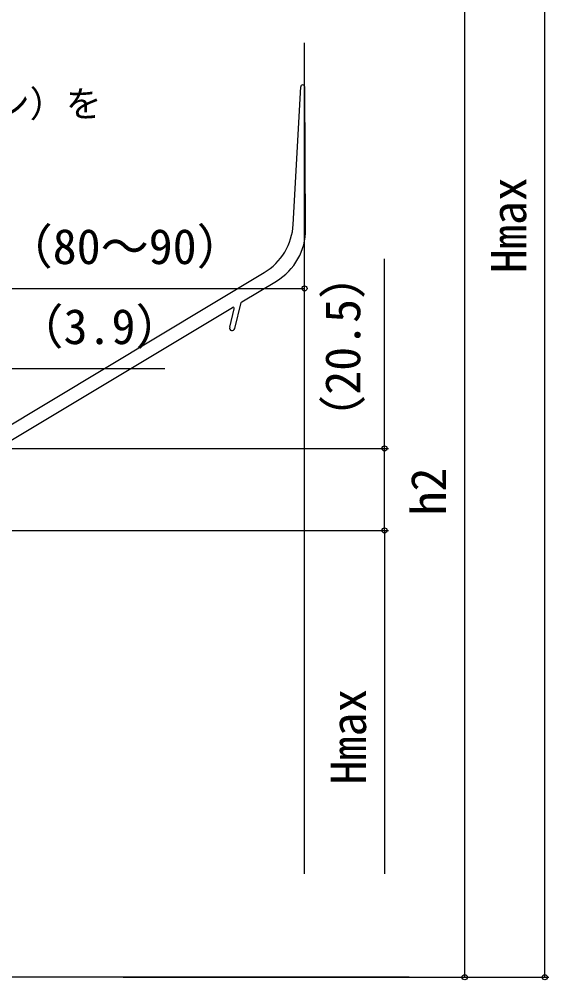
# Model space of a CAD drawing. Units: millimetres, scale not verified. Extents: x -525 to 525, y -783 to 779.
# Drawn here: x 242.8 to 375.1, y 53.5 to 293.5 of the extents above; entities that cross this region are included whole.
import ezdxf
from ezdxf.enums import TextEntityAlignment as Align

# ---------------------------------------------------------------- set-up
doc = ezdxf.new("R2010")
doc.units = ezdxf.units.MM
doc.header["$LTSCALE"] = 4
for name, color, linetype in [('0-1_USER1', 3, 'Continuous'), ('0-3_YKK_12', 2, 'Continuous'), ('0-4_YKK_13', 4, 'Continuous'), ('0-5_YKK_D', 6, 'Continuous'), ('0-7_YSS_K', 3, 'Continuous')]:
    doc.layers.add(name, color=color, linetype=linetype)
doc.styles.add('ＭＳ ゴシック', font='')
doc.styles.get('ＭＳ ゴシック').set_extended_font_data('MS Gothic')

msp = doc.modelspace()

# ---------------------------------------------------------------- linework, layer by layer
at = {"layer": '0-3_YKK_12'}
msp.add_line((340.25, 54.124), (-426.466, 54.124), dxfattribs=at)
at = {"layer": '0-4_YKK_13'}
for p, q in [((311.255, 242.277), (313.122, 276.666)), ((314.35, 241.067), (314.121, 276.642)), ((224.397, 182.401), (304.003, 230.233)), ((298.401, 222.9), (307.076, 228.113)), ((222.813, 177.482), (296.098, 221.516)), ((295.387, 216.551), (296.543, 221.186)), ((296.649, 216.236), (298.264, 222.715))]:
    msp.add_line(p, q, dxfattribs=at)
for centre, radius, start, end in [((313.621, 276.639), 0.5, 0.36864, 176.89297), ((296.277, 243.09), 15, 301, 356.89297), ((299.351, 240.97), 15, 301, 0.36864), ((296.252, 221.259), 0.3, 346, 121), ((298.555, 222.643), 0.3, 121, 166), ((296.018, 216.394), 0.65, 166, 346)]:
    msp.add_arc(centre, radius, start, end, dxfattribs=at)
at = {"layer": '0-5_YKK_D'}
for p, q in [((374.073, 54.124), (374.073, 447.3)), ((354.073, 54.124), (354.073, 302.533)), ((234.073, 226.281), (314.073, 226.281)), ((314.073, 180.033), (314.073, 227.281)), ((237.943, 206.281), (279.157, 206.281)), ((238.54, 186.281), (335.073, 186.281)), ((226.252, 165.806), (335.073, 165.806)), ((227.252, 165.806), (335.073, 165.806)), ((334.073, 165.806), (334.073, 79.979)), ((268.811, 54.124), (355.073, 54.124)), ((268.811, 54.124), (375.073, 54.124))]:
    msp.add_line(p, q, dxfattribs=at)
msp.add_lwpolyline([(334.073, 165.806), (334.073, 186.281), (334.073, 233.672)], dxfattribs=at)
for centre in [(314.073, 226.281), (334.073, 186.281), (334.073, 165.806), (334.073, 165.806), (354.073, 54.124), (374.073, 54.124)]:
    msp.add_circle(centre, 0.637, dxfattribs=at)
at = {"layer": '0-7_YSS_K'}
msp.add_line((314.073, 79.979), (314.073, 287.635), dxfattribs=at)

# ---------------------------------------------------------------- texts
at = {"layer": '0-1_USER1', "style": 'ＭＳ ゴシック'}
msp.add_text('すき間ふさぎ材（オプション）を', height=6.598, dxfattribs=at).set_placement((128.438, 267.152), align=Align.BOTTOM_LEFT)
at = {"layer": '0-5_YKK_D', "style": 'ＭＳ ゴシック'}
for s, p in [('Hmax', (372.073, 230.121)), ('（20.5）', (330.641, 187.695)), ('h2', (352.073, 169.533)), ('Hmax', (332.073, 102.301))]:
    msp.add_text(s, height=8.798, rotation=90, dxfattribs=at).set_placement(p, align=Align.BOTTOM_LEFT)
for s, p in [('（80～90）', (239.198, 229.713)), ('（3.9）', (241.907, 209.713))]:
    msp.add_text(s, height=8.798, dxfattribs=at).set_placement(p, align=Align.BOTTOM_LEFT)

doc.saveas('drawing.dxf')
